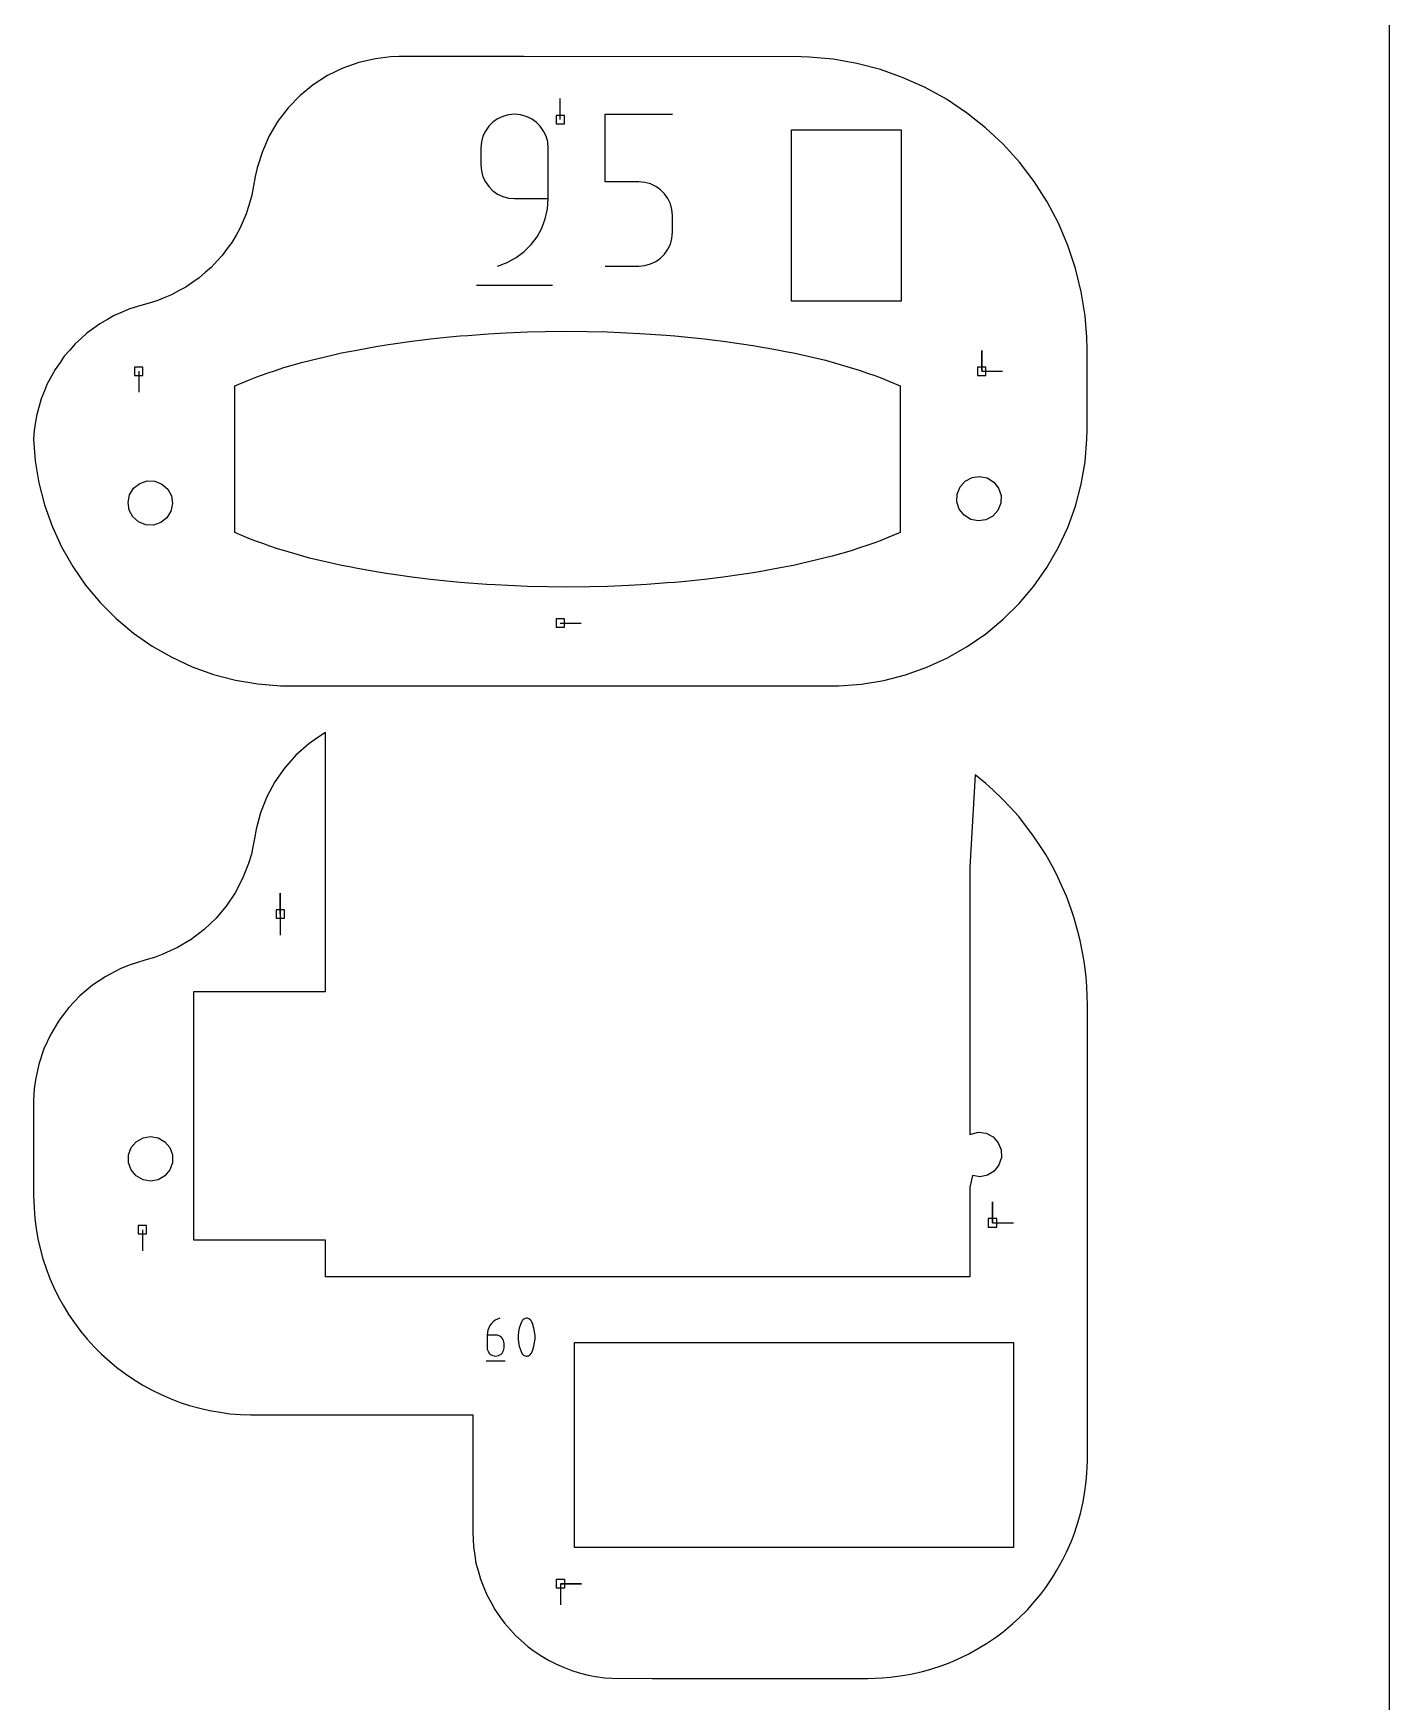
# Model space of a CAD drawing. Extents: x 0 to 400, y 0 to 400.
# Drawn here: x 307.3 to 400, y 209.9 to 323.9 of the extents above; entities that cross this region are included whole.
import ezdxf

# ---------------------------------------------------------------- set-up
doc = ezdxf.new("R2010")
doc.units = 0

msp = doc.modelspace()

# ---------------------------------------------------------------- linework, layer by layer
at = {"layer": 'annotation', "color": 1}
for p, q in [((343.337336, 317.969615), (343.337336, 319.398365)), ((339.411907, 318.183089), (339.053354, 318.012466)), ((339.801061, 318.290254), (339.411907, 318.183089)), ((340.214258, 318.327428), (339.801061, 318.290254)), ((340.628311, 318.290254), (340.214258, 318.327428)), ((340.214258, 318.327428), (340.214258, 318.327428)), ((341.017921, 318.183089), (340.628311, 318.290254)), ((341.376607, 318.012466), (341.017921, 318.183089)), ((346.404828, 313.710709), (346.404828, 318.327428)), ((346.404828, 318.327428), (351.009194, 318.327428)), ((338.226917, 317.185185), (338.056379, 316.826067)), ((338.454299, 317.50698), (338.226917, 317.185185)), ((338.731965, 317.784918), (338.454299, 317.50698)), ((339.053354, 318.012466), (338.731965, 317.784918)), ((341.697889, 317.784918), (341.376607, 318.012466)), ((341.975287, 317.50698), (341.697889, 317.784918)), ((342.202322, 317.185185), (341.975287, 317.50698)), ((342.372512, 316.826067), (342.202322, 317.185185)), ((337.949245, 316.436159), (337.912075, 316.021994)), ((337.912075, 316.021994), (337.912075, 314.869277)), ((338.056379, 316.826067), (337.949245, 316.436159)), ((342.479379, 316.436159), (342.372512, 316.826067)), ((342.516441, 316.021994), (342.479379, 316.436159)), ((342.516441, 312.564494), (342.516441, 316.021994)), ((342.516441, 316.021994), (342.516441, 316.021994)), ((337.912075, 314.869277), (337.912075, 314.869277)), ((337.912075, 314.869277), (337.949245, 314.455135)), ((337.949245, 314.455135), (338.056379, 314.065286)), ((338.056379, 314.065286), (338.226917, 313.706255)), ((338.226917, 313.706255), (338.454299, 313.384562)), ((348.707011, 313.710709), (346.404828, 313.710709)), ((349.120379, 313.673759), (348.707011, 313.710709)), ((349.509625, 313.567191), (349.120379, 313.673759)), ((349.868204, 313.397433), (349.509625, 313.567191)), ((338.454299, 313.384562), (338.731965, 313.106732)), ((338.731965, 313.106732), (339.053354, 312.879287)), ((339.053354, 312.879287), (339.411907, 312.708751)), ((339.411907, 312.708751), (339.801061, 312.601645)), ((339.801061, 312.601645), (340.214258, 312.564494)), ((340.214258, 312.564494), (342.516441, 312.564494)), ((342.46547, 311.865498), (342.516441, 312.564494)), ((350.189572, 313.170911), (349.868204, 313.397433)), ((350.467184, 312.894053), (350.189572, 313.170911)), ((350.694497, 312.573283), (350.467184, 312.894053)), ((350.864965, 312.21503), (350.694497, 312.573283)), ((342.076434, 310.557359), (342.316719, 311.193636)), ((342.316719, 311.193636), (342.46547, 311.865498)), ((350.972046, 311.825719), (350.864965, 312.21503)), ((351.009194, 311.411777), (350.972046, 311.825719)), ((351.009194, 310.264912), (351.009194, 311.411777)), ((351.009194, 311.411777), (351.009194, 311.411777)), ((341.750858, 309.965116), (342.076434, 310.557359)), ((350.972024, 309.85077), (351.009194, 310.264912)), ((340.324837, 308.53708), (340.868815, 308.946527)), ((340.868815, 308.946527), (341.346237, 309.425355)), ((341.346237, 309.425355), (341.750858, 309.965116)), ((350.46697, 308.780197), (350.694352, 309.101889)), ((350.694352, 309.101889), (350.864891, 309.460921)), ((350.864891, 309.460921), (350.972024, 309.85077)), ((339.062192, 307.960129), (339.720548, 308.205464)), ((339.062192, 307.960129), (339.062192, 307.960129)), ((339.720548, 308.205464), (340.324837, 308.53708)), ((346.404828, 307.960129), (348.707011, 307.960129)), ((348.707011, 307.960129), (349.120208, 307.99728)), ((348.707011, 307.960129), (348.707011, 307.960129)), ((349.120208, 307.99728), (349.509363, 308.104385)), ((349.509363, 308.104385), (349.867915, 308.274922)), ((349.867915, 308.274922), (350.189304, 308.502367)), ((350.189304, 308.502367), (350.46697, 308.780197)), ((337.624384, 306.664216), (342.808033, 306.664216)), ((372.132509, 300.769615), (372.132509, 302.198365)), ((372.132509, 300.769615), (372.132509, 302.198365)), ((372.132509, 302.198365), (372.132509, 300.769615)), ((314.542163, 300.769615), (314.542163, 299.340865)), ((372.132509, 300.769615), (373.561259, 300.769615)), ((343.337336, 283.569614), (344.766086, 283.569614)), ((324.214664, 263.678085), (324.214664, 265.106835)), ((324.214664, 263.678085), (324.214664, 265.106835)), ((324.214664, 265.106835), (324.214664, 263.678085)), ((324.214664, 263.678085), (324.214664, 262.249335)), ((371.310312, 251.88615), (371.310313, 251.735518)), ((372.869816, 242.586971), (372.869816, 244.015721)), ((372.869816, 242.586971), (372.869816, 244.015721)), ((372.869816, 244.015721), (372.869816, 242.586971)), ((314.793564, 242.110721), (314.793564, 240.681971)), ((371.310299, 242.777653), (371.3103, 242.627015)), ((372.869816, 242.586971), (374.298566, 242.586971)), ((339.044763, 236.010995), (338.89344, 235.927686)), ((339.20967, 236.072825), (339.044763, 236.010995)), ((339.20967, 236.072825), (339.20967, 236.072825)), ((340.792155, 235.970628), (340.750451, 235.923207)), ((340.840718, 236.009365), (340.792155, 235.970628)), ((340.894761, 236.038957), (340.840718, 236.009365)), ((340.952901, 236.058947), (340.894761, 236.038957)), ((341.01376, 236.068876), (340.952901, 236.058947)), ((341.075954, 236.068283), (341.01376, 236.068876)), ((341.138105, 236.056711), (341.075954, 236.068283)), ((341.198831, 236.033701), (341.138105, 236.056711)), ((341.222077, 236.021485), (341.198831, 236.033701)), ((341.198831, 236.033701), (341.198831, 236.033701)), ((341.244385, 236.007454), (341.222077, 236.021485)), ((341.265645, 235.991717), (341.244385, 236.007454)), ((341.285749, 235.974388), (341.265645, 235.991717)), ((341.304588, 235.955575), (341.285749, 235.974388)), ((341.322055, 235.935392), (341.304588, 235.955575)), ((338.357734, 235.093668), (338.344988, 234.918452)), ((338.344988, 234.918452), (338.344988, 234.056858)), ((338.92063, 234.918452), (338.344988, 234.918452)), ((338.394938, 235.262017), (338.357734, 235.093668)), ((338.455044, 235.42141), (338.394938, 235.262017)), ((338.536501, 235.569761), (338.455044, 235.42141)), ((338.637755, 235.704982), (338.536501, 235.569761)), ((338.757252, 235.824986), (338.637755, 235.704982)), ((338.89344, 235.927686), (338.757252, 235.824986)), ((339.024161, 234.909213), (338.92063, 234.918452)), ((339.121579, 234.882567), (339.024161, 234.909213)), ((339.211266, 234.84012), (339.121579, 234.882567)), ((339.2916, 234.78348), (339.211266, 234.84012)), ((340.493408, 235.148114), (340.468565, 234.899858)), ((340.468565, 234.899858), (340.468565, 234.650577)), ((340.543092, 235.393428), (340.493408, 235.148114)), ((340.617619, 235.633883), (340.543092, 235.393428)), ((340.716988, 235.86756), (340.617619, 235.633883)), ((340.750451, 235.923207), (340.716988, 235.86756)), ((340.716988, 235.86756), (340.716988, 235.86756)), ((341.33804, 235.913948), (341.322055, 235.935392)), ((341.352436, 235.891354), (341.33804, 235.913948)), ((341.365135, 235.867723), (341.352436, 235.891354)), ((341.464985, 235.633563), (341.365135, 235.867723)), ((341.365135, 235.867723), (341.365135, 235.867723)), ((341.539874, 235.392748), (341.464985, 235.633563)), ((341.589799, 235.147193), (341.539874, 235.392748)), ((341.614762, 234.898816), (341.589799, 235.147193)), ((341.614762, 234.649535), (341.614762, 234.898816)), ((338.344988, 234.056858), (338.344988, 234.056858)), ((338.344988, 234.056858), (338.354282, 233.953305)), ((338.354282, 233.953305), (338.38107, 233.855827)), ((338.38107, 233.855827), (338.423712, 233.766054)), ((338.423712, 233.766054), (338.480567, 233.685617)), ((338.480567, 233.685617), (338.549995, 233.616148)), ((339.360961, 234.714254), (339.2916, 234.78348)), ((339.2916, 233.616148), (339.360961, 233.685617)), ((339.417729, 234.634048), (339.360961, 234.714254)), ((339.360961, 233.685617), (339.417729, 233.766054)), ((339.460284, 234.54447), (339.417729, 234.634048)), ((339.417729, 233.766054), (339.460284, 233.855827)), ((339.487005, 234.447126), (339.460284, 234.54447)), ((339.460284, 233.855827), (339.487005, 233.953305)), ((339.496272, 234.343623), (339.487005, 234.447126)), ((339.487005, 233.953305), (339.496272, 234.056858)), ((339.496272, 234.056858), (339.496272, 234.343623)), ((339.496272, 234.343623), (339.496272, 234.343623)), ((340.468565, 234.650577), (340.493408, 234.402188)), ((340.493408, 234.402188), (340.543092, 234.156609)), ((340.543092, 234.156609), (340.617619, 233.915758)), ((340.617619, 233.915758), (340.716988, 233.68155)), ((340.716988, 233.68155), (340.716988, 233.68155)), ((340.716988, 233.68155), (340.72964, 233.657966)), ((341.331668, 233.626348), (341.365135, 233.681713)), ((341.365135, 233.681713), (341.464985, 233.915439)), ((341.365135, 233.681713), (341.365135, 233.681713)), ((341.464985, 233.915439), (341.539874, 234.155929)), ((341.539874, 234.155929), (341.589799, 234.401267)), ((341.589799, 234.401267), (341.614762, 234.649535)), ((338.27289, 233.156534), (339.56902, 233.156534)), ((338.549995, 233.616148), (338.630356, 233.559277)), ((338.630356, 233.559277), (338.720009, 233.516636)), ((338.720009, 233.516636), (338.817314, 233.489855)), ((338.817314, 233.489855), (338.92063, 233.480566)), ((338.92063, 233.480566), (339.024161, 233.489855)), ((338.92063, 233.480566), (338.92063, 233.480566)), ((339.024161, 233.489855), (339.121579, 233.516636)), ((339.121579, 233.516636), (339.211266, 233.559277)), ((339.211266, 233.559277), (339.2916, 233.616148)), ((340.72964, 233.657966), (340.74393, 233.635485)), ((340.74393, 233.635485), (340.759797, 233.614176)), ((340.759797, 233.614176), (340.777182, 233.594108)), ((340.777182, 233.594108), (340.796023, 233.575348)), ((340.796023, 233.575348), (340.816261, 233.557965)), ((340.816261, 233.557965), (340.837836, 233.542027)), ((340.837836, 233.542027), (340.860688, 233.527602)), ((340.860688, 233.527602), (340.884755, 233.514759)), ((340.884755, 233.514759), (340.884755, 233.514759)), ((340.884755, 233.514759), (340.945003, 233.492237)), ((340.945003, 233.492237), (341.006791, 233.481047)), ((341.006791, 233.481047), (341.068725, 233.480735)), ((341.068725, 233.480735), (341.129405, 233.490842)), ((341.129405, 233.490842), (341.187437, 233.510913)), ((341.187437, 233.510913), (341.241423, 233.540492)), ((341.241423, 233.540492), (341.289965, 233.579123)), ((341.289965, 233.579123), (341.331668, 233.626348)), ((343.35544, 217.923981), (344.78419, 217.923981)), ((343.35544, 217.923981), (344.78419, 217.923981)), ((344.78419, 217.923981), (343.35544, 217.923981)), ((343.35544, 217.923981), (343.35544, 216.495231))]:
    msp.add_line(p, q, dxfattribs=at)
at = {"layer": 'boundary', "color": 5}
for p, q in [((328.477883, 321.480783), (327.434586, 320.971146)), ((329.57329, 321.865855), (328.477883, 321.480783)), ((330.705993, 322.121153), (329.57329, 321.865855)), ((331.745214, 322.244025), (330.705993, 322.121153)), ((332.331301, 322.269616), (331.745214, 322.244025)), ((340.82356, 322.269616), (332.331301, 322.269616)), ((359.789318, 322.260148), (340.82356, 322.269616)), ((360.336263, 322.237744), (359.789318, 322.260148)), ((361.981787, 322.086553), (360.336263, 322.237744)), ((363.609201, 321.799994), (361.981787, 322.086553)), ((365.207399, 321.380022), (363.609201, 321.799994)), ((326.45751, 320.343835), (325.559868, 319.607335)), ((327.434586, 320.971146), (326.45751, 320.343835)), ((366.765453, 320.829506), (365.207399, 321.380022)), ((368.272723, 320.152206), (366.765453, 320.829506)), ((325.559868, 319.607335), (324.753796, 318.771603)), ((369.718917, 319.35275), (368.272723, 320.152206)), ((371.094153, 318.4366), (369.718917, 319.35275)), ((324.753796, 318.771603), (324.050197, 317.847944)), ((372.389033, 317.410015), (371.094153, 318.4366)), ((324.050197, 317.847944), (323.458587, 316.848849)), ((373.594719, 316.280002), (372.389033, 317.410015)), ((322.986964, 315.787825), (322.641707, 314.679225)), ((323.458587, 316.848849), (322.986964, 315.787825)), ((374.702959, 315.054304), (373.594719, 316.280002)), ((322.641707, 314.679225), (322.501864, 314.083595)), ((375.706166, 313.741309), (374.702959, 315.054304)), ((322.501864, 314.083595), (322.260363, 312.799594)), ((376.597608, 312.349827), (375.706166, 313.741309)), ((322.260363, 312.799594), (322.062819, 312.089908)), ((377.371052, 310.889557), (376.597608, 312.349827)), ((321.885696, 311.525916), (321.680498, 311.059459)), ((322.062819, 312.089908), (321.885696, 311.525916)), ((321.187239, 310.077273), (320.891171, 309.565605)), ((321.442461, 310.518351), (321.187239, 310.077273)), ((321.680498, 311.059459), (321.442461, 310.518351)), ((378.021266, 309.370404), (377.371052, 310.889557)), ((320.58902, 309.15525), (320.238513, 308.67922)), ((320.891171, 309.565605), (320.58902, 309.15525)), ((378.543808, 307.802746), (378.021266, 309.370404)), ((319.492386, 307.86994), (319.107876, 307.535514)), ((319.89309, 308.304561), (319.492386, 307.86994)), ((320.238513, 308.67922), (319.89309, 308.304561)), ((378.935113, 306.19729), (378.543808, 307.802746)), ((318.242892, 306.857428), (317.756909, 306.520855)), ((318.661829, 307.147566), (318.242892, 306.857428)), ((319.107876, 307.535514), (318.661829, 307.147566)), ((315.768615, 305.583537), (315.250952, 305.431001)), ((316.316392, 305.805799), (315.768615, 305.583537)), ((316.788596, 305.997398), (316.316392, 305.805799)), ((317.308624, 306.278519), (316.788596, 305.997398)), ((317.756909, 306.520855), (317.308624, 306.278519)), ((379.192499, 304.565005), (378.935113, 306.19729)), ((312.855442, 304.571332), (312.410876, 304.317144)), ((313.400571, 304.807438), (312.855442, 304.571332)), ((313.870494, 305.01097), (313.400571, 304.807438)), ((314.521577, 305.210985), (313.870494, 305.01097)), ((315.250952, 305.431001), (314.521577, 305.210985)), ((379.314211, 303.096116), (379.192499, 304.565005)), ((311.001395, 303.370516), (310.62348, 303.024928)), ((311.481388, 303.720541), (311.001395, 303.370516)), ((311.89516, 304.022275), (311.481388, 303.720541)), ((312.410876, 304.317144), (311.89516, 304.022275)), ((309.84765, 302.238817), (309.456213, 301.791953)), ((310.185084, 302.624031), (309.84765, 302.238817)), ((310.62348, 303.024928), (310.185084, 302.624031)), ((379.331302, 302.269616), (379.314211, 303.096116)), ((379.331302, 299.320019), (379.331302, 302.269616)), ((309.163388, 301.371827), (308.8237, 300.884463)), ((309.456213, 301.791953), (309.163388, 301.371827)), ((308.295292, 299.912667), (308.101848, 299.438503)), ((308.579071, 300.434566), (308.295292, 299.912667)), ((308.8237, 300.884463), (308.579071, 300.434566)), ((307.877446, 298.888454), (307.737556, 298.395825)), ((308.101848, 299.438503), (307.877446, 298.888454)), ((379.331302, 296.769616), (379.331302, 299.320019)), ((307.575278, 297.824356), (307.490652, 297.319291)), ((307.737556, 298.395825), (307.575278, 297.824356)), ((307.392482, 296.733396), (307.34337, 296.119955)), ((307.490652, 297.319291), (307.392482, 296.733396)), ((379.317532, 296.120412), (379.331302, 296.769616)), ((307.34337, 296.119955), (307.461128, 294.646169)), ((379.192001, 294.579054), (379.317532, 296.120412)), ((307.461128, 294.646169), (307.712264, 293.143201)), ((378.930867, 293.054794), (379.192001, 294.579054)), ((307.712264, 293.143201), (308.099724, 291.644591)), ((378.536173, 291.559535), (378.930867, 293.054794)), ((308.099724, 291.644591), (308.618148, 290.185908)), ((378.010997, 290.10496), (378.536173, 291.559535)), ((308.618148, 290.185908), (309.263461, 288.77875)), ((377.359441, 288.702428), (378.010997, 290.10496)), ((309.263461, 288.77875), (310.03061, 287.434133)), ((376.586592, 287.362896), (377.359441, 288.702428)), ((310.03061, 287.434133), (310.913602, 286.162578)), ((375.698491, 286.096827), (376.586592, 287.362896)), ((310.913602, 286.162578), (311.905517, 284.974037)), ((311.905517, 284.974037), (312.998592, 283.877814)), ((374.702068, 284.914111), (375.698491, 286.096827)), ((312.998592, 283.877814), (314.184273, 282.882485)), ((372.416176, 282.83497), (373.605109, 283.823988)), ((373.605109, 283.823988), (374.702068, 284.914111)), ((314.184273, 282.882485), (315.453284, 281.995841)), ((371.144561, 281.954785), (372.416176, 282.83497)), ((315.453284, 281.995841), (316.795688, 281.224824)), ((369.800198, 281.19031), (371.144561, 281.954785)), ((316.795688, 281.224824), (318.200983, 280.575464)), ((318.200983, 280.575464), (319.658167, 280.052847)), ((366.9357, 280.031423), (368.393583, 280.547515)), ((368.393583, 280.547515), (369.800198, 281.19031)), ((319.658167, 280.052847), (321.155842, 279.661061)), ((321.155842, 279.661061), (322.68228, 279.403173)), ((322.68228, 279.403173), (324.225538, 279.281199)), ((324.225538, 279.281199), (324.831301, 279.269614)), ((324.831301, 279.269614), (331.534931, 279.269614)), ((331.534931, 279.269614), (348.692186, 279.269614)), ((348.692186, 279.269614), (361.8313, 279.269614)), ((361.8313, 279.269614), (362.369802, 279.278551)), ((362.369802, 279.278551), (363.912, 279.394454)), ((363.912, 279.394454), (365.437941, 279.646066)), ((365.437941, 279.646066), (366.9357, 280.031423)), ((327.310289, 276.094614), (326.717033, 275.69962)), ((327.310289, 267.539039), (327.310289, 276.094614)), ((326.153086, 275.30474), (325.284374, 274.531652)), ((326.717033, 275.69962), (326.153086, 275.30474)), ((324.511284, 273.662937), (323.844273, 272.710349)), ((325.284374, 274.531652), (324.511284, 273.662937)), ((323.844273, 272.710349), (323.292363, 271.686768)), ((371.690649, 273.19195), (371.310288, 266.898001)), ((372.424074, 272.599539), (371.690649, 273.19195)), ((372.9004, 272.161049), (372.424074, 272.599539)), ((323.292363, 271.686768), (322.863013, 270.606029)), ((373.585754, 271.513626), (372.9004, 272.161049)), ((374.024243, 271.0373), (373.585754, 271.513626)), ((322.863013, 270.606029), (322.562032, 269.48276)), ((374.657407, 270.338752), (374.024243, 271.0373)), ((375.054972, 269.82797), (374.657407, 270.338752)), ((322.562032, 269.48276), (322.452031, 268.847123)), ((375.632145, 269.082494), (375.054972, 269.82797)), ((376.149861, 268.294564), (375.632145, 269.082494)), ((322.338112, 268.267803), (322.239644, 267.767058)), ((322.452031, 268.847123), (322.338112, 268.267803)), ((376.504059, 267.752436), (376.149861, 268.294564)), ((322.038749, 267.12737), (321.639848, 266.103149)), ((322.239644, 267.767058), (322.038749, 267.12737)), ((327.310289, 258.401509), (327.310289, 267.539039)), ((371.310288, 266.898001), (371.310288, 258.746459)), ((376.959211, 266.926783), (376.504059, 267.752436)), ((377.267351, 266.35739), (376.959211, 266.926783)), ((321.639848, 266.103149), (321.130794, 265.128976)), ((377.657205, 265.498973), (377.267351, 266.35739)), ((321.130794, 265.128976), (320.517759, 264.216653)), ((377.917273, 264.906079), (377.657205, 265.498973)), ((378.239486, 264.020051), (377.917273, 264.906079)), ((319.808166, 263.377234), (319.010611, 262.620891)), ((320.517759, 264.216653), (319.808166, 263.377234)), ((378.449704, 263.407705), (378.239486, 264.020051)), ((378.702342, 262.499389), (378.449704, 263.407705)), ((319.010611, 262.620891), (318.134757, 261.956788)), ((378.861277, 261.871775), (378.702342, 262.499389)), ((317.191223, 261.392971), (316.191438, 260.936272)), ((318.134757, 261.956788), (317.191223, 261.392971)), ((379.042825, 260.946623), (378.861277, 261.871775)), ((313.276338, 259.934142), (312.294648, 259.427854)), ((313.894632, 260.201937), (313.276338, 259.934142)), ((314.38487, 260.35254), (313.894632, 260.201937)), ((314.952035, 260.526775), (314.38487, 260.35254)), ((315.628446, 260.726088), (314.952035, 260.526775)), ((316.191438, 260.936272), (315.628446, 260.726088)), ((379.149387, 260.308028), (379.042825, 260.946623)), ((379.258755, 259.371597), (379.149387, 260.308028)), ((311.374883, 258.816239), (310.528298, 258.10678)), ((312.294648, 259.427854), (311.374883, 258.816239)), ((371.310288, 258.746459), (371.310288, 248.632534)), ((379.312218, 258.726384), (379.258755, 259.371597)), ((310.528298, 258.10678), (309.765249, 257.308158)), ((318.310287, 254.269683), (318.310287, 258.401509)), ((318.310287, 258.401509), (323.4601, 258.401509)), ((323.4601, 258.401509), (327.310289, 258.401509)), ((379.355441, 257.460583), (379.312218, 258.726384)), ((309.765249, 257.308158), (309.095071, 256.430145)), ((379.355441, 256.726208), (379.355441, 257.460583)), ((379.355441, 229.865412), (379.355441, 256.726208)), ((308.525971, 255.483484), (308.06491, 254.479759)), ((309.095071, 256.430145), (308.525971, 255.483484)), ((308.06491, 254.479759), (307.717526, 253.431252)), ((318.310287, 248.119214), (318.310287, 254.269683)), ((307.717526, 253.431252), (307.488071, 252.350791)), ((307.488071, 252.350791), (307.402815, 251.732168)), ((307.357932, 250.972045), (307.355439, 245.895194)), ((307.402815, 251.732168), (307.357932, 250.972045)), ((371.310288, 248.632534), (371.918407, 248.77726)), ((371.918407, 248.77726), (372.441491, 248.702462)), ((372.441491, 248.702462), (372.907444, 248.453271)), ((318.310287, 241.401508), (318.310287, 248.119214)), ((372.907444, 248.453271), (373.260072, 248.059742)), ((373.260072, 248.059742), (373.456838, 247.56934)), ((373.456838, 247.56934), (373.47401, 247.041215)), ((373.309516, 246.539068), (372.983197, 246.123463)), ((373.47401, 247.041215), (373.309516, 246.539068)), ((307.355439, 245.895194), (307.355439, 244.460583)), ((371.49421, 245.810708), (371.310288, 245.021261)), ((372.017294, 245.735911), (371.49421, 245.810708)), ((372.534415, 245.84453), (372.017294, 245.735911)), ((372.983197, 246.123463), (372.534415, 245.84453)), ((307.355439, 244.460583), (307.388951, 243.600562)), ((371.310288, 245.021261), (371.310288, 242.097016)), ((307.388951, 243.600562), (307.440904, 242.87413)), ((307.440904, 242.87413), (307.534658, 242.202016)), ((307.534658, 242.202016), (307.655431, 241.483813)), ((371.310288, 242.097016), (371.310288, 238.901507)), ((307.655431, 241.483813), (307.810801, 240.823218)), ((307.810801, 240.823218), (307.999296, 240.119746)), ((323.495905, 241.401508), (318.310287, 241.401508)), ((327.310289, 241.401508), (323.495905, 241.401508)), ((327.310289, 240.110393), (327.310289, 241.401508)), ((307.999296, 240.119746), (308.214956, 239.476305)), ((308.214956, 239.476305), (308.469468, 238.793936)), ((327.310289, 238.901507), (327.310289, 240.110393)), ((308.469468, 238.793936), (308.743576, 238.173136)), ((332.74663, 238.901507), (327.310289, 238.901507)), ((339.477983, 238.901507), (332.74663, 238.901507)), ((343.70625, 238.901507), (339.477983, 238.901507)), ((351.625491, 238.901507), (343.70625, 238.901507)), ((367.925409, 238.901507), (351.625491, 238.901507)), ((371.310288, 238.901507), (367.925409, 238.901507)), ((308.743576, 238.173136), (309.061796, 237.518051)), ((309.061796, 237.518051), (309.392018, 236.925193)), ((309.392018, 236.925193), (309.771069, 236.30332)), ((309.771069, 236.30332), (310.154584, 235.743459)), ((310.154584, 235.743459), (310.591029, 235.160435)), ((310.591029, 235.160435), (311.024562, 234.638351)), ((311.024562, 234.638351), (311.514452, 234.099453)), ((311.514452, 234.099453), (311.994312, 233.619594)), ((311.994312, 233.619594), (312.533209, 233.129705)), ((312.533209, 233.129705), (313.055295, 232.69617)), ((313.055295, 232.69617), (313.638319, 232.259723)), ((313.638319, 232.259723), (314.19818, 231.87621)), ((314.19818, 231.87621), (314.820051, 231.49716)), ((314.820051, 231.49716), (315.412909, 231.16694)), ((315.412909, 231.16694), (316.067994, 230.848719)), ((316.067994, 230.848719), (316.688791, 230.574609)), ((316.688791, 230.574609), (317.371163, 230.320098)), ((317.371163, 230.320098), (318.014604, 230.104438)), ((318.014604, 230.104438), (318.718076, 229.915942)), ((318.718076, 229.915942), (319.378673, 229.760572)), ((319.378673, 229.760572), (320.096875, 229.639801)), ((320.096875, 229.639801), (320.768987, 229.546046)), ((320.768987, 229.546046), (321.49542, 229.49409)), ((321.49542, 229.49409), (322.173317, 229.462749)), ((322.173317, 229.462749), (325.739323, 229.460583)), ((325.739323, 229.460583), (337.35544, 229.460583)), ((337.35544, 229.460583), (337.35544, 223.26532)), ((379.353738, 226.317593), (379.355441, 229.865412)), ((379.315379, 225.487964), (379.353738, 226.317593)), ((379.159849, 224.095074), (379.274588, 224.917626)), ((379.274588, 224.917626), (379.315379, 225.487964)), ((378.874882, 222.722742), (379.06503, 223.531197)), ((379.06503, 223.531197), (379.159849, 224.095074)), ((337.35544, 223.26532), (337.35544, 221.460581)), ((378.726889, 222.17043), (378.874882, 222.722742)), ((337.35544, 221.460581), (337.405127, 220.47276)), ((378.263138, 220.84723), (378.462958, 221.382972)), ((378.462958, 221.382972), (378.726889, 222.17043)), ((337.405127, 220.47276), (337.494683, 219.86137)), ((377.677832, 219.573154), (377.927676, 220.087477)), ((377.927676, 220.087477), (378.263138, 220.84723)), ((337.494683, 219.86137), (337.582713, 219.343257)), ((337.582713, 219.343257), (337.742642, 218.746394)), ((377.273699, 218.847601), (377.677832, 219.573154)), ((337.742642, 218.746394), (337.888129, 218.241396)), ((337.888129, 218.241396), (338.116267, 217.667138)), ((376.506743, 217.67418), (376.976097, 218.359356)), ((376.976097, 218.359356), (377.273699, 218.847601)), ((338.116267, 217.667138), (338.317382, 217.181605)), ((338.317382, 217.181605), (338.610646, 216.637712)), ((338.610646, 216.637712), (338.864858, 216.177749)), ((375.248888, 216.154392), (375.63351, 216.577492)), ((375.63351, 216.577492), (376.16408, 217.216437)), ((376.16408, 217.216437), (376.506743, 217.67418)), ((338.864858, 216.177749), (339.219279, 215.671582)), ((339.219279, 215.671582), (339.523393, 215.242973)), ((374.238526, 215.182507), (374.661627, 215.567131)), ((374.661627, 215.567131), (375.248888, 216.154392)), ((339.523393, 215.242973), (339.934181, 214.781376)), ((339.934181, 214.781376), (340.284371, 214.389514)), ((340.284371, 214.389514), (340.676235, 214.039324)), ((372.456662, 213.839918), (373.141838, 214.309275)), ((373.141838, 214.309275), (373.599584, 214.651938)), ((373.599584, 214.651938), (374.238526, 215.182507)), ((340.676235, 214.039324), (341.137834, 213.628535)), ((341.137834, 213.628535), (341.566441, 213.324421)), ((341.566441, 213.324421), (342.072609, 212.969999)), ((371.242865, 213.138187), (371.968418, 213.542318)), ((371.968418, 213.542318), (372.456662, 213.839918)), ((342.072609, 212.969999), (342.532571, 212.715786)), ((342.532571, 212.715786), (343.076461, 212.422524)), ((343.076461, 212.422524), (343.561995, 212.22141)), ((343.561995, 212.22141), (344.136254, 211.993268)), ((368.093278, 211.941137), (368.645589, 212.089128)), ((368.645589, 212.089128), (369.433048, 212.353059)), ((369.433048, 212.353059), (369.96879, 212.552881)), ((369.96879, 212.552881), (370.728543, 212.888343)), ((370.728543, 212.888343), (371.242865, 213.138187)), ((344.136254, 211.993268), (344.641253, 211.84778)), ((344.641253, 211.84778), (345.238114, 211.687853)), ((345.238114, 211.687853), (345.756226, 211.599821)), ((345.756226, 211.599821), (346.367619, 211.510266)), ((346.367619, 211.510266), (346.892329, 211.480799)), ((346.892329, 211.480799), (349.613718, 211.460578)), ((349.613718, 211.460578), (364.355438, 211.460578)), ((364.355438, 211.460578), (365.328055, 211.500638)), ((365.328055, 211.500638), (365.898392, 211.541429)), ((365.898392, 211.541429), (366.720945, 211.65617)), ((366.720945, 211.65617), (367.284823, 211.750989)), ((367.284823, 211.750989), (368.093278, 211.941137))]:
    msp.add_line(p, q, dxfattribs=at)
at = {"layer": 'frame', "color": 5}
msp.add_line((400, 0), (400, 400), dxfattribs=at)
at = {"layer": 'hole', "color": 5}
for p, q in [((343.623086, 318.255365), (343.051586, 318.255365)), ((343.051586, 318.255365), (343.051586, 317.683865)), ((343.623086, 317.683865), (343.623086, 318.255365)), ((343.051586, 317.683865), (343.623086, 317.683865)), ((359.131299, 315.126493), (359.131299, 317.269618)), ((359.131299, 317.269618), (360.505097, 317.269618)), ((360.505097, 317.269618), (366.6313, 317.269618)), ((366.6313, 317.269618), (366.6313, 308.851439)), ((359.131299, 305.569617), (359.131299, 315.126493)), ((366.6313, 308.851439), (366.6313, 305.569617)), ((360.505097, 305.569617), (359.131299, 305.569617)), ((366.6313, 305.569617), (360.505097, 305.569617)), ((336.500129, 303.182438), (337.032503, 303.224328)), ((337.032503, 303.224328), (338.415942, 303.333185)), ((338.415942, 303.333185), (339.654266, 303.391181)), ((339.654266, 303.391181), (341.111633, 303.459434)), ((341.111633, 303.459434), (342.298981, 303.477931)), ((342.298981, 303.477931), (343.834592, 303.501855)), ((343.834592, 303.501855), (345.188147, 303.480759)), ((345.188147, 303.480759), (346.556544, 303.459434)), ((346.556544, 303.459434), (347.898009, 303.396633)), ((347.898009, 303.396633), (348.776519, 303.355504)), ((348.776519, 303.355504), (350.570922, 303.229502)), ((350.570922, 303.229502), (351.169059, 303.182438)), ((328.403812, 302.029274), (328.927979, 302.128037)), ((328.927979, 302.128037), (329.431849, 302.222976)), ((329.431849, 302.222976), (330.740951, 302.469636)), ((330.740951, 302.469636), (331.445214, 302.574409)), ((331.445214, 302.574409), (333.205354, 302.836265)), ((333.205354, 302.836265), (333.940242, 302.918979)), ((333.940242, 302.918979), (334.483262, 302.980099)), ((334.483262, 302.980099), (335.771766, 303.125126)), ((335.771766, 303.125126), (336.500129, 303.182438)), ((351.169059, 303.182438), (351.833468, 303.130157)), ((351.833468, 303.130157), (353.185419, 302.980099)), ((353.185419, 302.980099), (353.728221, 302.918979)), ((353.728221, 302.918979), (354.462823, 302.836265)), ((354.462823, 302.836265), (355.726281, 302.648299)), ((355.726281, 302.648299), (356.489885, 302.534699)), ((356.489885, 302.534699), (358.184347, 302.232871)), ((358.184347, 302.232871), (358.734755, 302.12921)), ((358.734755, 302.12921), (359.265373, 302.029274)), ((314.827913, 301.055365), (314.256413, 301.055365)), ((314.256413, 301.055365), (314.256413, 300.483865)), ((314.827913, 300.483865), (314.827913, 301.055365)), ((323.877567, 300.832624), (324.465004, 301.019718)), ((324.465004, 301.019718), (325.747195, 301.385139)), ((325.747195, 301.385139), (327.838238, 301.897272)), ((327.838238, 301.897272), (328.403812, 302.029274)), ((359.265373, 302.029274), (359.764446, 301.912794)), ((359.764446, 301.912794), (361.455053, 301.518217)), ((361.455053, 301.518217), (363.15418, 301.033719)), ((363.15418, 301.033719), (363.763672, 300.841977)), ((372.418259, 301.055365), (371.846759, 301.055365)), ((371.846759, 301.055365), (371.846759, 300.483865)), ((372.418259, 300.483865), (372.418259, 301.055365)), ((314.256413, 300.483865), (314.827913, 300.483865)), ((321.111612, 299.776045), (322.032646, 300.166683)), ((322.032646, 300.166683), (322.607868, 300.391875)), ((322.607868, 300.391875), (323.326645, 300.641384)), ((323.326645, 300.641384), (323.877567, 300.832624)), ((363.763672, 300.841977), (364.331771, 300.644771)), ((364.331771, 300.644771), (364.823542, 300.474067)), ((364.823542, 300.474067), (365.304162, 300.307225)), ((365.304162, 300.307225), (365.796116, 300.098574)), ((365.796116, 300.098574), (366.556563, 299.776045)), ((371.846759, 300.483865), (372.418259, 300.483865)), ((321.111612, 298.583154), (321.111612, 299.776045)), ((366.556563, 299.776045), (366.556563, 298.668838)), ((366.556563, 298.668838), (366.556563, 296.958735)), ((321.111612, 297.83469), (321.111612, 298.583154)), ((321.111612, 297.298124), (321.111612, 297.83469)), ((321.111612, 296.781237), (321.111612, 297.298124)), ((321.111612, 292.730244), (321.111612, 296.781237)), ((366.556563, 296.958735), (366.556563, 291.431998)), ((314.193999, 292.780779), (314.608423, 293.108781)), ((314.608423, 293.108781), (315.110037, 293.275258)), ((315.110037, 293.275258), (315.638342, 293.260133)), ((315.638342, 293.260133), (316.129612, 293.065231)), ((316.129612, 293.065231), (316.524593, 292.714057)), ((370.65092, 292.867954), (371.003297, 293.261729)), ((371.003297, 293.261729), (371.469103, 293.511235)), ((371.469103, 293.511235), (371.992158, 293.58638)), ((371.992158, 293.58638), (372.509369, 293.478097)), ((372.509369, 293.478097), (372.95835, 293.199449)), ((372.95835, 293.199449), (373.284954, 292.784044)), ((313.810114, 291.813165), (313.916744, 292.330817)), ((313.886954, 291.290261), (313.810114, 291.813165)), ((313.916744, 292.330817), (314.193999, 292.780779)), ((316.524593, 292.714057), (316.775651, 292.24897)), ((316.775651, 292.24897), (316.852491, 291.726066)), ((321.111612, 292.214802), (321.111612, 292.730244)), ((321.111612, 291.690715), (321.111612, 292.214802)), ((370.437641, 291.84925), (370.454466, 292.377405)), ((370.602474, 291.347193), (370.437641, 291.84925)), ((370.454466, 292.377405), (370.65092, 292.867954)), ((373.284954, 292.784044), (373.449784, 292.281986)), ((373.449784, 292.281986), (373.432959, 291.753831)), ((314.138012, 290.825174), (313.886954, 291.290261)), ((314.532993, 290.474001), (314.138012, 290.825174)), ((316.468607, 290.758452), (316.054182, 290.430451)), ((316.745861, 291.208415), (316.468607, 290.758452)), ((316.852491, 291.726066), (316.745861, 291.208415)), ((321.111612, 291.180784), (321.111612, 291.690715)), ((321.111612, 289.753654), (321.111612, 291.180784)), ((366.556563, 291.431998), (366.556563, 290.901099)), ((366.556563, 290.901099), (366.556563, 289.753654)), ((370.929075, 290.931788), (370.602474, 291.347193)), ((371.378056, 290.653139), (370.929075, 290.931788)), ((372.884127, 290.869507), (372.418321, 290.62)), ((373.236509, 291.263283), (372.884127, 290.869507)), ((373.432959, 291.753831), (373.236509, 291.263283)), ((315.024261, 290.279098), (314.532993, 290.474001)), ((315.552566, 290.263974), (315.024261, 290.279098)), ((316.054182, 290.430451), (315.552566, 290.263974)), ((322.068076, 289.347989), (321.111612, 289.753654)), ((366.556563, 289.753654), (365.796116, 289.431126)), ((371.895266, 290.544857), (371.378056, 290.653139)), ((372.418321, 290.62), (371.895266, 290.544857)), ((322.472201, 289.18492), (322.068076, 289.347989)), ((323.017045, 288.995788), (322.472201, 289.18492)), ((323.500008, 288.828136), (323.017045, 288.995788)), ((324.019285, 288.647881), (323.500008, 288.828136)), ((324.514025, 288.496018), (324.019285, 288.647881)), ((326.214135, 288.011485), (324.514025, 288.496018)), ((363.203172, 288.50995), (361.921744, 288.144558)), ((363.791552, 288.697401), (363.203172, 288.50995)), ((364.341516, 288.888311), (363.791552, 288.697401)), ((364.823542, 289.055634), (364.341516, 288.888311)), ((365.304162, 289.222475), (364.823542, 289.055634)), ((365.796116, 289.431126), (365.304162, 289.222475)), ((327.904823, 287.616886), (326.214135, 288.011485)), ((328.403812, 287.500424), (327.904823, 287.616886)), ((328.929586, 287.401359), (328.403812, 287.500424)), ((329.484707, 287.296765), (328.929586, 287.401359)), ((330.908972, 287.035068), (329.484707, 287.296765)), ((358.241824, 287.307654), (356.927224, 287.060065)), ((358.745585, 287.40253), (358.241824, 287.307654)), ((359.265373, 287.500424), (358.745585, 287.40253)), ((359.830944, 287.632426), (359.265373, 287.500424)), ((361.921744, 288.144558), (359.830944, 287.632426)), ((331.439114, 286.9562), (330.908972, 287.035068)), ((331.942053, 286.881376), (331.439114, 286.9562)), ((333.205354, 286.693434), (331.942053, 286.881376)), ((333.935237, 286.611282), (333.205354, 286.693434)), ((334.483406, 286.549583), (333.935237, 286.611282)), ((335.822925, 286.400549), (334.483406, 286.549583)), ((336.492862, 286.347834), (335.822925, 286.400549)), ((337.098296, 286.300195), (336.492862, 286.347834)), ((338.325773, 286.20361), (337.098296, 286.300195)), ((338.881659, 286.174703), (338.325773, 286.20361)), ((339.77068, 286.133065), (338.881659, 286.174703)), ((341.111633, 286.070263), (339.77068, 286.133065)), ((348.015884, 286.138584), (346.556544, 286.070263)), ((349.253243, 286.196515), (348.015884, 286.138584)), ((350.637504, 286.305437), (349.253243, 286.196515)), ((351.176323, 286.347834), (350.637504, 286.305437)), ((351.897422, 286.404573), (351.176323, 286.347834)), ((353.185272, 286.549583), (351.897422, 286.404573)), ((353.733226, 286.611282), (353.185272, 286.549583)), ((354.462823, 286.693434), (353.733226, 286.611282)), ((355.726123, 286.881376), (354.462823, 286.693434)), ((356.229061, 286.9562), (355.726123, 286.881376)), ((356.927224, 287.060065), (356.229061, 286.9562)), ((342.480537, 286.049445), (341.111633, 286.070263)), ((343.834593, 286.028855), (342.480537, 286.049445)), ((345.369637, 286.052206), (343.834593, 286.028855)), ((346.556544, 286.070263), (345.369637, 286.052206)), ((343.623086, 283.855364), (343.051586, 283.855364)), ((343.051586, 283.855364), (343.051586, 283.283864)), ((343.623086, 283.283864), (343.623086, 283.855364)), ((343.051586, 283.283864), (343.623086, 283.283864)), ((324.500414, 263.963835), (323.928914, 263.963835)), ((323.928914, 263.963835), (323.928914, 263.392335)), ((323.928914, 263.392335), (324.500414, 263.392335)), ((324.500414, 263.392335), (324.500414, 263.963835)), ((314.833858, 248.393614), (315.355441, 248.485582)), ((315.355441, 248.485582), (315.877024, 248.393614)), ((313.853607, 247.225396), (314.034749, 247.723083)), ((314.034749, 247.723083), (314.37519, 248.128801)), ((314.37519, 248.128801), (314.833858, 248.393614)), ((315.877024, 248.393614), (316.335692, 248.128801)), ((316.335692, 248.128801), (316.67613, 247.723083)), ((316.67613, 247.723083), (316.857275, 247.225396)), ((313.853607, 246.69577), (313.853607, 247.225396)), ((314.034749, 246.198083), (313.853607, 246.69577)), ((316.857275, 246.69577), (316.67613, 246.198083)), ((316.857275, 247.225396), (316.857275, 246.69577)), ((314.37519, 245.792365), (314.034749, 246.198083)), ((314.833858, 245.527551), (314.37519, 245.792365)), ((315.355441, 245.435583), (314.833858, 245.527551)), ((315.877024, 245.527551), (315.355441, 245.435583)), ((316.335692, 245.792365), (315.877024, 245.527551)), ((316.67613, 246.198083), (316.335692, 245.792365)), ((373.155566, 242.872721), (372.584066, 242.872721)), ((372.584066, 242.872721), (372.584066, 242.301221)), ((373.155566, 242.301221), (373.155566, 242.872721)), ((315.079314, 242.396471), (314.507814, 242.396471)), ((314.507814, 242.396471), (314.507814, 241.824971)), ((314.507814, 241.824971), (315.079314, 241.824971)), ((315.079314, 241.824971), (315.079314, 242.396471)), ((372.584066, 242.301221), (373.155566, 242.301221)), ((344.310287, 225.944974), (344.310287, 234.401507)), ((344.310287, 234.401507), (352.229528, 234.401507)), ((352.229528, 234.401507), (366.131087, 234.401507)), ((366.131087, 234.401507), (371.547642, 234.401507)), ((371.547642, 234.401507), (374.310289, 234.401507)), ((374.310289, 234.401507), (374.310289, 226.474909)), ((344.310287, 220.401505), (344.310287, 225.944974)), ((374.310289, 226.474909), (374.310289, 220.401505)), ((352.229528, 220.401505), (344.310287, 220.401505)), ((356.872526, 220.401505), (352.229528, 220.401505)), ((366.131087, 220.401505), (356.872526, 220.401505)), ((371.547642, 220.401505), (366.131087, 220.401505)), ((374.310289, 220.401505), (371.547642, 220.401505)), ((343.64119, 218.209731), (343.06969, 218.209731)), ((343.06969, 218.209731), (343.06969, 217.638231)), ((343.64119, 217.638231), (343.64119, 218.209731)), ((343.06969, 217.638231), (343.64119, 217.638231))]:
    msp.add_line(p, q, dxfattribs=at)

doc.saveas('drawing.dxf')
